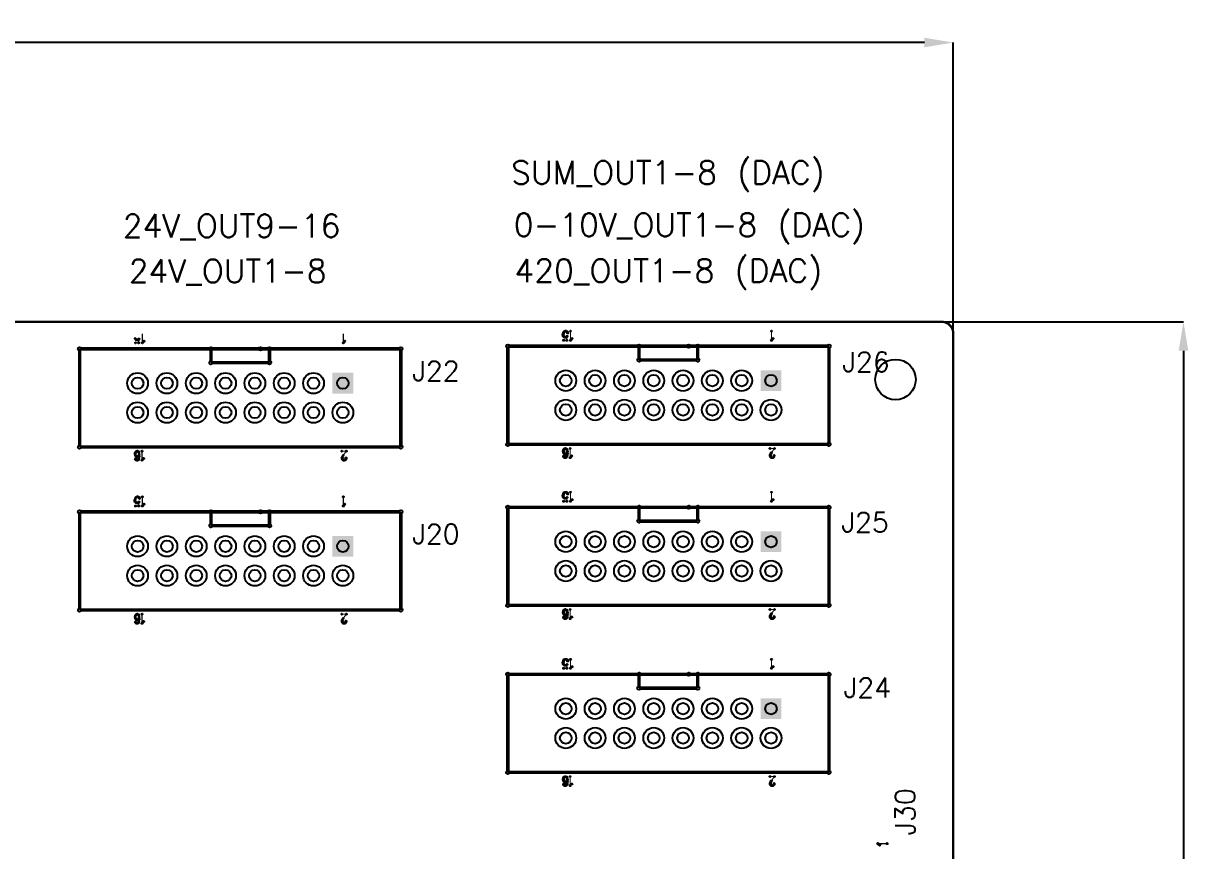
# Model space of a CAD drawing. Header units: millimetres. Extents: x 11 to 248, y 11 to 202.
# Drawn here: x 146 to 248.2, y 130.2 to 201.8 of the extents above; entities that cross this region are included whole.
import ezdxf

# ---------------------------------------------------------------- set-up
doc = ezdxf.new("R2010")
doc.units = ezdxf.units.MM
doc.layers.add('01_ASYC_GBR', color=7, linetype='Continuous')
doc.layers.add('12_DRL_GB', color=13, linetype='Continuous')
doc.layers.add('DIMENSION', color=3, linetype='Continuous', lineweight=25)
doc.styles.get("Standard").update_dxf_attribs({"font": 'txt.shx'})
doc.dimstyles.get("Standard").update_dxf_attribs({"dimscale": 100, "dimtxt": 2.5, "dimasz": 2.5, "dimexe": 0, "dimexo": 0.5, "dimgap": 1, "dimtad": 0, "dimtoh": 1, "dimdec": 4, "dimzin": 0, "dimdsep": 46, "dimtxsty": 'Standard', "dimcen": 2.5, "dimadec": 0, "dimazin": 0, "dimtfac": 1, "dimtdec": 4, "dimtofl": 0, "dimtmove": 0, "dimatfit": 3, "dimfxl": 1, "dimtolj": 1, "dimtzin": 0, "dimarcsym": 0})

# ---------------------------------------------------------------- blocks, each defined once
blk = doc.blocks.new('SQUARE_34')
blk.add_solid([(0.9, 0.9), (0.9, -0.9), (-0.9, 0.9), (-0.9, -0.9)])
blk = doc.blocks.new('ROUND_35')
blk.add_circle((0, 0), 0.9)
blk = doc.blocks.new('ROUND_11')
blk.add_circle((0, 0), 0.15)
blk = doc.blocks.new('ROUND_13')
blk.add_circle((0, 0), 0.05)
blk = doc.blocks.new('ROUND_167')
blk.add_circle((0, 0), 0.5)
blk = doc.blocks.new('ROUND_36')
blk.add_circle((0, 0), 0.06)
blk = doc.blocks.new('ROUND_61')
blk.add_circle((0, 0), 1.75)
blk = doc.blocks.new('ROUND_173')
blk.add_circle((0, 0), 1.75)
blk = doc.blocks.new('*D51')
at = {"layer": 'Defpoints', "color": 0}
for p in [(226.565847, 200.185162), (36.565889, 174.702543), (226.565847, 174.702543)]:
    blk.add_point(p, dxfattribs=at)
at = {"layer": 'DIMENSION', "color": 0, "lineweight": -2}
for p, q in [((36.565889, 175.202543), (36.565889, 200.185162)), ((39.065889, 200.185162), (123.274201, 200.185162)), ((224.065847, 200.185162), (139.857535, 200.185162)), ((226.565847, 175.202543), (226.565847, 200.185162))]:
    blk.add_line(p, q, dxfattribs=at)
at = {"layer": 'DIMENSION', "color": 0}
for points in [[(39.065889, 200.601829), (39.065889, 199.768495), (36.565889, 200.185162)], [(224.065847, 199.768495), (224.065847, 200.601829), (226.565847, 200.185162)]]:
    blk.add_solid(points, dxfattribs=at)
at = {"layer": 'DIMENSION', "color": 0, "insert": (131.565868, 200.185162), "char_height": 2.5, "attachment_point": 5}
blk.add_mtext('\\A1;190.0000', dxfattribs=at)
blk = doc.blocks.new('*D58')
at = {"layer": 'Defpoints', "color": 0}
for p in [(225.189847, 175.998543), (225.189847, 25.998543), (246.512145, 25.998543)]:
    blk.add_point(p, dxfattribs=at)
at = {"layer": 'DIMENSION', "color": 0, "lineweight": -2}
for p, q in [((225.689847, 175.998543), (246.512145, 175.998543)), ((246.512145, 173.498543), (246.512145, 109.29021)), ((246.512145, 28.498543), (246.512145, 92.706876)), ((225.689847, 25.998543), (246.512145, 25.998543))]:
    blk.add_line(p, q, dxfattribs=at)
at = {"layer": 'DIMENSION', "color": 0}
for points in [[(246.928812, 173.498543), (246.095478, 173.498543), (246.512145, 175.998543)], [(246.095478, 28.498543), (246.928812, 28.498543), (246.512145, 25.998543)]]:
    blk.add_solid(points, dxfattribs=at)
at = {"layer": 'DIMENSION', "color": 0, "insert": (246.512145, 100.998543), "char_height": 2.5, "attachment_point": 5, "rotation": 90}
blk.add_mtext('\\A1;150.0000', dxfattribs=at)

msp = doc.modelspace()

# ---------------------------------------------------------------- linework, layer by layer
at = {"layer": '01_ASYC_GBR'}
for points, const_width in [([(225.565847, 175.998543), (37.565889, 175.998543)], 0.2), ([(155.696157, 174.547959), (155.668887, 174.660459)], 0.1), ([(156.323437, 174.172959), (156.323437, 174.960459)], 0.1), ([(173.726157, 174.172959), (173.726157, 174.960459)], 0.1), ([(192.759016, 174.885744), (192.786286, 174.960744)], 0.1), ([(192.786286, 174.773244), (192.759016, 174.885744)], 0.1), ([(192.786286, 174.960744), (192.813566, 175.073244)], 0.1), ([(192.840836, 174.698244), (192.786286, 174.773244)], 0.1), ([(192.813566, 175.073244), (192.868106, 175.148244)], 0.1), ([(192.922656, 174.660744), (192.840836, 174.698244)], 0.1), ([(192.868106, 175.148244), (192.949926, 175.185744)], 0.1), ([(193.004476, 174.660744), (192.922656, 174.660744)], 0.1), ([(192.949926, 175.185744), (193.031746, 175.185744)], 0.1), ([(193.086286, 174.698244), (193.004476, 174.660744)], 0.1), ([(193.031746, 175.185744), (193.113566, 175.148244)], 0.1), ([(193.086286, 174.398244), (193.113566, 174.735744)], 0.1), ([(193.113566, 174.735744), (193.086286, 174.698244)], 0.1), ([(193.113566, 175.148244), (193.140836, 175.110744)], 0.1), ([(193.140836, 175.110744), (193.168106, 175.035744)], 0.1), ([(193.413566, 174.398244), (193.413566, 175.185744)], 0.1), ([(210.816286, 174.398244), (210.816286, 175.185744)], 0.1), ([(226.565847, 26.998543), (226.565847, 174.998543)], 0.2), ([(178.709797, 173.661709), (150.889797, 173.661709)], 0.3), ([(150.889797, 173.661709), (150.889797, 165.161709)], 0.3), ([(155.750707, 174.472959), (155.696157, 174.547959)], 0.1), ([(155.723437, 174.172959), (155.996157, 174.172959)], 0.1), ([(155.832527, 174.435459), (155.750707, 174.472959)], 0.1), ([(155.914347, 174.435459), (155.832527, 174.435459)], 0.1), ([(155.996157, 174.472959), (155.914347, 174.435459)], 0.1), ([(155.996157, 174.172959), (156.023437, 174.510459)], 0.1), ([(156.023437, 174.510459), (155.996157, 174.472959)], 0.1), ([(156.405247, 174.285459), (156.323437, 174.172959)], 0.1), ([(156.459797, 174.322959), (156.405247, 174.285459)], 0.1), ([(162.259797, 173.661709), (162.259797, 172.461709)], 0.3), ([(167.339797, 173.661709), (166.559797, 173.661709)], 0.3), ([(167.339797, 172.461709), (167.339797, 173.661709)], 0.3), ([(173.807977, 174.285459), (173.726157, 174.172959)], 0.1), ([(173.862527, 174.322959), (173.807977, 174.285459)], 0.1), ([(178.709797, 165.161709), (178.709797, 173.661709)], 0.3), ([(215.799926, 173.886994), (187.979926, 173.886994)], 0.3), ([(187.979926, 173.886994), (187.979926, 165.386994)], 0.3), ([(192.813566, 174.398244), (193.086286, 174.398244)], 0.1), ([(193.495376, 174.510744), (193.413566, 174.398244)], 0.1), ([(193.549926, 174.548244), (193.495376, 174.510744)], 0.1), ([(199.349926, 173.886994), (199.349926, 172.686994)], 0.3), ([(204.429926, 173.886994), (203.649926, 173.886994)], 0.3), ([(204.429926, 172.686994), (204.429926, 173.886994)], 0.3), ([(210.898106, 174.510744), (210.816286, 174.398244)], 0.1), ([(210.952656, 174.548244), (210.898106, 174.510744)], 0.1), ([(215.799926, 165.386994), (215.799926, 173.886994)], 0.3), ([(162.259797, 172.461709), (167.339797, 172.461709)], 0.3), ([(199.349926, 172.686994), (204.429926, 172.686994)], 0.3), ([(187.979926, 165.386994), (215.799926, 165.386994)], 0.3), ([(150.889797, 165.161709), (178.709797, 165.161709)], 0.3), ([(155.723437, 164.687959), (155.696157, 164.575459)], 0.1), ([(155.696157, 164.575459), (155.696157, 164.537959)], 0.1), ([(155.696157, 164.537959), (155.723437, 164.425459)], 0.1), ([(155.777977, 164.762959), (155.723437, 164.687959)], 0.1), ([(155.723437, 164.425459), (155.777977, 164.350459)], 0.1), ([(155.859797, 164.800459), (155.777977, 164.762959)], 0.1), ([(155.887067, 164.800459), (155.859797, 164.800459)], 0.1), ([(155.968887, 164.762959), (155.887067, 164.800459)], 0.1), ([(156.023437, 164.687959), (155.968887, 164.762959)], 0.1), ([(155.968887, 164.350459), (156.023437, 164.425459)], 0.1), ([(156.050707, 164.537959), (156.023437, 164.687959)], 0.1), ([(156.023437, 164.425459), (156.050707, 164.537959)], 0.1), ([(156.050707, 164.350459), (156.050707, 164.537959)], 0.1), ([(156.296157, 164.012959), (156.296157, 164.800459)], 0.1), ([(173.985247, 164.800459), (173.603437, 164.800459)], 0.1), ([(173.657977, 164.312959), (173.712527, 164.425459)], 0.1), ([(173.712527, 164.425459), (173.985247, 164.800459)], 0.1), ([(192.813566, 164.913244), (192.786286, 164.800744)], 0.1), ([(192.786286, 164.800744), (192.786286, 164.763244)], 0.1), ([(192.786286, 164.763244), (192.813566, 164.650744)], 0.1), ([(192.868106, 164.988244), (192.813566, 164.913244)], 0.1), ([(192.813566, 164.650744), (192.868106, 164.575744)], 0.1), ([(192.949926, 165.025744), (192.868106, 164.988244)], 0.1), ([(192.868106, 164.575744), (192.949926, 164.538244)], 0.1), ([(192.977196, 165.025744), (192.949926, 165.025744)], 0.1), ([(192.949926, 164.538244), (192.977196, 164.538244)], 0.1), ([(193.059016, 164.988244), (192.977196, 165.025744)], 0.1), ([(192.977196, 164.538244), (193.059016, 164.575744)], 0.1), ([(193.113566, 164.913244), (193.059016, 164.988244)], 0.1), ([(193.059016, 164.575744), (193.113566, 164.650744)], 0.1), ([(193.059016, 164.275744), (193.113566, 164.388244)], 0.1), ([(193.140836, 164.763244), (193.113566, 164.913244)], 0.1), ([(193.113566, 164.650744), (193.140836, 164.763244)], 0.1), ([(193.113566, 164.388244), (193.140836, 164.575744)], 0.1), ([(193.140836, 164.575744), (193.140836, 164.763244)], 0.1), ([(193.386286, 164.238244), (193.386286, 165.025744)], 0.1), ([(193.522656, 164.388244), (193.468106, 164.350744)], 0.1), ([(211.075376, 165.025744), (210.693566, 165.025744)], 0.1), ([(210.720836, 164.463244), (210.748106, 164.538244)], 0.1), ([(210.720836, 164.388244), (210.720836, 164.463244)], 0.1), ([(210.748106, 164.313244), (210.720836, 164.388244)], 0.1), ([(210.748106, 164.538244), (210.802656, 164.650744)], 0.1), ([(210.802656, 164.650744), (211.075376, 165.025744)], 0.1), ([(211.048106, 164.388244), (211.020836, 164.313244)], 0.1), ([(211.048106, 164.425744), (211.048106, 164.388244)], 0.1), ([(155.723437, 164.125459), (155.750707, 164.050459)], 0.1), ([(155.750707, 164.050459), (155.832527, 164.012959)], 0.1), ([(155.777977, 164.350459), (155.859797, 164.312959)], 0.1), ([(155.832527, 164.012959), (155.887067, 164.012959)], 0.1), ([(155.859797, 164.312959), (155.887067, 164.312959)], 0.1), ([(155.887067, 164.312959), (155.968887, 164.350459)], 0.1), ([(155.887067, 164.012959), (155.968887, 164.050459)], 0.1), ([(155.968887, 164.050459), (156.023437, 164.162959)], 0.1), ([(156.023437, 164.162959), (156.050707, 164.350459)], 0.1), ([(156.377977, 164.125459), (156.296157, 164.012959)], 0.1), ([(156.432527, 164.162959), (156.377977, 164.125459)], 0.1), ([(173.630707, 164.237959), (173.657977, 164.312959)], 0.1), ([(173.630707, 164.162959), (173.630707, 164.237959)], 0.1), ([(173.657977, 164.087959), (173.630707, 164.162959)], 0.1), ([(173.685247, 164.050459), (173.657977, 164.087959)], 0.1), ([(173.739797, 164.012959), (173.685247, 164.050459)], 0.1), ([(173.848887, 164.012959), (173.739797, 164.012959)], 0.1), ([(173.903437, 164.050459), (173.848887, 164.012959)], 0.1), ([(173.930707, 164.087959), (173.903437, 164.050459)], 0.1), ([(173.957977, 164.162959), (173.930707, 164.087959)], 0.1), ([(173.957977, 164.200459), (173.957977, 164.162959)], 0.1), ([(192.813566, 164.350744), (192.840836, 164.275744)], 0.1), ([(192.840836, 164.275744), (192.922656, 164.238244)], 0.1), ([(192.922656, 164.238244), (192.977196, 164.238244)], 0.1), ([(192.977196, 164.238244), (193.059016, 164.275744)], 0.1), ([(193.468106, 164.350744), (193.386286, 164.238244)], 0.1), ([(210.775376, 164.275744), (210.748106, 164.313244)], 0.1), ([(210.829926, 164.238244), (210.775376, 164.275744)], 0.1), ([(210.939016, 164.238244), (210.829926, 164.238244)], 0.1), ([(210.993566, 164.275744), (210.939016, 164.238244)], 0.1), ([(211.020836, 164.313244), (210.993566, 164.275744)], 0.1), ([(155.668887, 160.542199), (155.696157, 160.617199)], 0.1), ([(155.696157, 160.429699), (155.668887, 160.542199)], 0.1), ([(155.696157, 160.617199), (155.723437, 160.729699)], 0.1), ([(155.750707, 160.354699), (155.696157, 160.429699)], 0.1), ([(155.723437, 160.729699), (155.777977, 160.804699)], 0.1), ([(155.832527, 160.317199), (155.750707, 160.354699)], 0.1), ([(155.777977, 160.804699), (155.859797, 160.842199)], 0.1), ([(155.914347, 160.317199), (155.832527, 160.317199)], 0.1), ([(155.859797, 160.842199), (155.941617, 160.842199)], 0.1), ([(155.996157, 160.354699), (155.914347, 160.317199)], 0.1), ([(155.941617, 160.842199), (156.023437, 160.804699)], 0.1), ([(155.996157, 160.054699), (156.023437, 160.392199)], 0.1), ([(156.023437, 160.392199), (155.996157, 160.354699)], 0.1), ([(156.023437, 160.804699), (156.050707, 160.767199)], 0.1), ([(156.050707, 160.767199), (156.077977, 160.692199)], 0.1), ([(156.323437, 160.054699), (156.323437, 160.842199)], 0.1), ([(173.726157, 160.054699), (173.726157, 160.842199)], 0.1), ([(192.759016, 160.939657), (192.786286, 161.014657)], 0.1), ([(192.786286, 160.827157), (192.759016, 160.939657)], 0.1), ([(192.786286, 161.014657), (192.813566, 161.127157)], 0.1), ([(192.840836, 160.752157), (192.786286, 160.827157)], 0.1), ([(192.813566, 161.127157), (192.868106, 161.202157)], 0.1), ([(192.813566, 160.452157), (193.086286, 160.452157)], 0.1), ([(192.922656, 160.714657), (192.840836, 160.752157)], 0.1), ([(192.868106, 161.202157), (192.949926, 161.239657)], 0.1), ([(193.004476, 160.714657), (192.922656, 160.714657)], 0.1), ([(192.949926, 161.239657), (193.031746, 161.239657)], 0.1), ([(193.086286, 160.752157), (193.004476, 160.714657)], 0.1), ([(193.031746, 161.239657), (193.113566, 161.202157)], 0.1), ([(193.086286, 160.452157), (193.113566, 160.789657)], 0.1), ([(193.113566, 160.789657), (193.086286, 160.752157)], 0.1), ([(193.113566, 161.202157), (193.140836, 161.164657)], 0.1), ([(193.140836, 161.164657), (193.168106, 161.089657)], 0.1), ([(193.413566, 160.452157), (193.413566, 161.239657)], 0.1), ([(193.495376, 160.564657), (193.413566, 160.452157)], 0.1), ([(193.549926, 160.602157), (193.495376, 160.564657)], 0.1), ([(210.816286, 160.452157), (210.816286, 161.239657)], 0.1), ([(210.898106, 160.564657), (210.816286, 160.452157)], 0.1), ([(210.952656, 160.602157), (210.898106, 160.564657)], 0.1), ([(178.709797, 159.543449), (150.889797, 159.543449)], 0.3), ([(150.889797, 159.543449), (150.889797, 151.043449)], 0.3), ([(155.723437, 160.054699), (155.996157, 160.054699)], 0.1), ([(156.405247, 160.167199), (156.323437, 160.054699)], 0.1), ([(156.459797, 160.204699), (156.405247, 160.167199)], 0.1), ([(162.259797, 159.543449), (162.259797, 158.343449)], 0.3), ([(167.339797, 159.543449), (166.559797, 159.543449)], 0.3), ([(167.339797, 158.343449), (167.339797, 159.543449)], 0.3), ([(173.807977, 160.167199), (173.726157, 160.054699)], 0.1), ([(173.862527, 160.204699), (173.807977, 160.167199)], 0.1), ([(178.709797, 151.043449), (178.709797, 159.543449)], 0.3), ([(215.799926, 159.940907), (187.979926, 159.940907)], 0.3), ([(187.979926, 159.940907), (187.979926, 151.440907)], 0.3), ([(199.349926, 159.940907), (199.349926, 158.740907)], 0.3), ([(204.429926, 159.940907), (203.649926, 159.940907)], 0.3), ([(204.429926, 158.740907), (204.429926, 159.940907)], 0.3), ([(215.799926, 151.440907), (215.799926, 159.940907)], 0.3), ([(162.259797, 158.343449), (167.339797, 158.343449)], 0.3), ([(199.349926, 158.740907), (204.429926, 158.740907)], 0.3), ([(150.889797, 151.043449), (178.709797, 151.043449)], 0.3), ([(187.979926, 151.440907), (215.799926, 151.440907)], 0.3), ([(155.723437, 150.569699), (155.696157, 150.457199)], 0.1), ([(155.696157, 150.457199), (155.696157, 150.419699)], 0.1), ([(155.696157, 150.419699), (155.723437, 150.307199)], 0.1), ([(155.777977, 150.644699), (155.723437, 150.569699)], 0.1), ([(155.723437, 150.307199), (155.777977, 150.232199)], 0.1), ([(155.859797, 150.682199), (155.777977, 150.644699)], 0.1), ([(155.777977, 150.232199), (155.859797, 150.194699)], 0.1), ([(155.887067, 150.682199), (155.859797, 150.682199)], 0.1), ([(155.859797, 150.194699), (155.887067, 150.194699)], 0.1), ([(155.968887, 150.644699), (155.887067, 150.682199)], 0.1), ([(155.887067, 150.194699), (155.968887, 150.232199)], 0.1), ([(156.023437, 150.569699), (155.968887, 150.644699)], 0.1), ([(155.968887, 150.232199), (156.023437, 150.307199)], 0.1), ([(156.050707, 150.419699), (156.023437, 150.569699)], 0.1), ([(156.023437, 150.307199), (156.050707, 150.419699)], 0.1), ([(156.023437, 150.044699), (156.050707, 150.232199)], 0.1), ([(156.050707, 150.232199), (156.050707, 150.419699)], 0.1), ([(156.296157, 149.894699), (156.296157, 150.682199)], 0.1), ([(173.985247, 150.682199), (173.603437, 150.682199)], 0.1), ([(173.630707, 150.119699), (173.657977, 150.194699)], 0.1), ([(173.630707, 150.044699), (173.630707, 150.119699)], 0.1), ([(173.657977, 150.194699), (173.712527, 150.307199)], 0.1), ([(173.712527, 150.307199), (173.985247, 150.682199)], 0.1), ([(173.957977, 150.082199), (173.957977, 150.044699)], 0.1), ([(192.813566, 150.967157), (192.786286, 150.854657)], 0.1), ([(192.786286, 150.854657), (192.786286, 150.817157)], 0.1), ([(192.786286, 150.817157), (192.813566, 150.704657)], 0.1), ([(192.868106, 151.042157), (192.813566, 150.967157)], 0.1), ([(192.813566, 150.704657), (192.868106, 150.629657)], 0.1), ([(192.813566, 150.404657), (192.840836, 150.329657)], 0.1), ([(192.840836, 150.329657), (192.922656, 150.292157)], 0.1), ([(192.949926, 151.079657), (192.868106, 151.042157)], 0.1), ([(192.868106, 150.629657), (192.949926, 150.592157)], 0.1), ([(192.922656, 150.292157), (192.977196, 150.292157)], 0.1), ([(192.977196, 151.079657), (192.949926, 151.079657)], 0.1), ([(192.949926, 150.592157), (192.977196, 150.592157)], 0.1), ([(193.059016, 151.042157), (192.977196, 151.079657)], 0.1), ([(192.977196, 150.592157), (193.059016, 150.629657)], 0.1), ([(192.977196, 150.292157), (193.059016, 150.329657)], 0.1), ([(193.113566, 150.967157), (193.059016, 151.042157)], 0.1), ([(193.059016, 150.629657), (193.113566, 150.704657)], 0.1), ([(193.059016, 150.329657), (193.113566, 150.442157)], 0.1), ([(193.140836, 150.817157), (193.113566, 150.967157)], 0.1), ([(193.113566, 150.704657), (193.140836, 150.817157)], 0.1), ([(193.113566, 150.442157), (193.140836, 150.629657)], 0.1), ([(193.140836, 150.629657), (193.140836, 150.817157)], 0.1), ([(193.386286, 150.292157), (193.386286, 151.079657)], 0.1), ([(193.468106, 150.404657), (193.386286, 150.292157)], 0.1), ([(193.522656, 150.442157), (193.468106, 150.404657)], 0.1), ([(211.075376, 151.079657), (210.693566, 151.079657)], 0.1), ([(210.720836, 150.517157), (210.748106, 150.592157)], 0.1), ([(210.720836, 150.442157), (210.720836, 150.517157)], 0.1), ([(210.748106, 150.367157), (210.720836, 150.442157)], 0.1), ([(210.748106, 150.592157), (210.802656, 150.704657)], 0.1), ([(210.775376, 150.329657), (210.748106, 150.367157)], 0.1), ([(210.829926, 150.292157), (210.775376, 150.329657)], 0.1), ([(210.802656, 150.704657), (211.075376, 151.079657)], 0.1), ([(210.939016, 150.292157), (210.829926, 150.292157)], 0.1), ([(210.993566, 150.329657), (210.939016, 150.292157)], 0.1), ([(211.020836, 150.367157), (210.993566, 150.329657)], 0.1), ([(211.048106, 150.442157), (211.020836, 150.367157)], 0.1), ([(211.048106, 150.479657), (211.048106, 150.442157)], 0.1), ([(155.723437, 150.007199), (155.750707, 149.932199)], 0.1), ([(155.750707, 149.932199), (155.832527, 149.894699)], 0.1), ([(155.832527, 149.894699), (155.887067, 149.894699)], 0.1), ([(155.887067, 149.894699), (155.968887, 149.932199)], 0.1), ([(155.968887, 149.932199), (156.023437, 150.044699)], 0.1), ([(156.377977, 150.007199), (156.296157, 149.894699)], 0.1), ([(156.432527, 150.044699), (156.377977, 150.007199)], 0.1), ([(173.657977, 149.969699), (173.630707, 150.044699)], 0.1), ([(173.685247, 149.932199), (173.657977, 149.969699)], 0.1), ([(173.739797, 149.894699), (173.685247, 149.932199)], 0.1), ([(173.848887, 149.894699), (173.739797, 149.894699)], 0.1), ([(173.903437, 149.932199), (173.848887, 149.894699)], 0.1), ([(173.930707, 149.969699), (173.903437, 149.932199)], 0.1), ([(173.957977, 150.044699), (173.930707, 149.969699)], 0.1), ([(192.759016, 146.477048), (192.786286, 146.552048)], 0.1), ([(192.786286, 146.364548), (192.759016, 146.477048)], 0.1), ([(192.786286, 146.552048), (192.813566, 146.664548)], 0.1), ([(192.840836, 146.289548), (192.786286, 146.364548)], 0.1), ([(192.813566, 146.664548), (192.868106, 146.739548)], 0.1), ([(192.813566, 145.989548), (193.086286, 145.989548)], 0.1), ([(192.922656, 146.252048), (192.840836, 146.289548)], 0.1), ([(192.868106, 146.739548), (192.949926, 146.777048)], 0.1), ([(193.004476, 146.252048), (192.922656, 146.252048)], 0.1), ([(192.949926, 146.777048), (193.031746, 146.777048)], 0.1), ([(193.086286, 146.289548), (193.004476, 146.252048)], 0.1), ([(193.031746, 146.777048), (193.113566, 146.739548)], 0.1), ([(193.086286, 145.989548), (193.113566, 146.327048)], 0.1), ([(193.113566, 146.327048), (193.086286, 146.289548)], 0.1), ([(193.113566, 146.739548), (193.140836, 146.702048)], 0.1), ([(193.140836, 146.702048), (193.168106, 146.627048)], 0.1), ([(193.413566, 145.989548), (193.413566, 146.777048)], 0.1), ([(193.495376, 146.102048), (193.413566, 145.989548)], 0.1), ([(193.549926, 146.139548), (193.495376, 146.102048)], 0.1), ([(210.816286, 145.989548), (210.816286, 146.777048)], 0.1), ([(210.898106, 146.102048), (210.816286, 145.989548)], 0.1), ([(210.952656, 146.139548), (210.898106, 146.102048)], 0.1), ([(215.799926, 145.478298), (187.979926, 145.478298)], 0.3), ([(187.979926, 145.478298), (187.979926, 136.978298)], 0.3), ([(199.349926, 145.478298), (199.349926, 144.278298)], 0.3), ([(204.429926, 145.478298), (203.649926, 145.478298)], 0.3), ([(204.429926, 144.278298), (204.429926, 145.478298)], 0.3), ([(215.799926, 136.978298), (215.799926, 145.478298)], 0.3), ([(199.349926, 144.278298), (204.429926, 144.278298)], 0.3), ([(187.979926, 136.978298), (215.799926, 136.978298)], 0.3), ([(192.813566, 136.504548), (192.786286, 136.392048)], 0.1), ([(192.786286, 136.392048), (192.786286, 136.354548)], 0.1), ([(192.786286, 136.354548), (192.813566, 136.242048)], 0.1), ([(192.868106, 136.579548), (192.813566, 136.504548)], 0.1), ([(192.813566, 136.242048), (192.868106, 136.167048)], 0.1), ([(192.813566, 135.942048), (192.840836, 135.867048)], 0.1), ([(192.840836, 135.867048), (192.922656, 135.829548)], 0.1), ([(192.949926, 136.617048), (192.868106, 136.579548)], 0.1), ([(192.868106, 136.167048), (192.949926, 136.129548)], 0.1), ([(192.922656, 135.829548), (192.977196, 135.829548)], 0.1), ([(192.977196, 136.617048), (192.949926, 136.617048)], 0.1), ([(192.949926, 136.129548), (192.977196, 136.129548)], 0.1), ([(193.059016, 136.579548), (192.977196, 136.617048)], 0.1), ([(192.977196, 136.129548), (193.059016, 136.167048)], 0.1), ([(192.977196, 135.829548), (193.059016, 135.867048)], 0.1), ([(193.113566, 136.504548), (193.059016, 136.579548)], 0.1), ([(193.059016, 136.167048), (193.113566, 136.242048)], 0.1), ([(193.059016, 135.867048), (193.113566, 135.979548)], 0.1), ([(193.140836, 136.354548), (193.113566, 136.504548)], 0.1), ([(193.113566, 136.242048), (193.140836, 136.354548)], 0.1), ([(193.113566, 135.979548), (193.140836, 136.167048)], 0.1), ([(193.140836, 136.167048), (193.140836, 136.354548)], 0.1), ([(193.386286, 135.829548), (193.386286, 136.617048)], 0.1), ([(193.468106, 135.942048), (193.386286, 135.829548)], 0.1), ([(193.522656, 135.979548), (193.468106, 135.942048)], 0.1), ([(211.075376, 136.617048), (210.693566, 136.617048)], 0.1), ([(210.720836, 136.054548), (210.748106, 136.129548)], 0.1), ([(210.720836, 135.979548), (210.720836, 136.054548)], 0.1), ([(210.748106, 135.904548), (210.720836, 135.979548)], 0.1), ([(210.748106, 136.129548), (210.802656, 136.242048)], 0.1), ([(210.775376, 135.867048), (210.748106, 135.904548)], 0.1), ([(210.829926, 135.829548), (210.775376, 135.867048)], 0.1), ([(210.802656, 136.242048), (211.075376, 136.617048)], 0.1), ([(210.939016, 135.829548), (210.829926, 135.829548)], 0.1), ([(210.993566, 135.867048), (210.939016, 135.829548)], 0.1), ([(211.020836, 135.904548), (210.993566, 135.867048)], 0.1), ([(211.048106, 135.979548), (211.020836, 135.904548)], 0.1), ([(211.048106, 136.017048), (211.048106, 135.979548)], 0.1), ([(220.160357, 130.733966), (220.047857, 130.815786)], 0.12), ([(220.047857, 130.815786), (220.835357, 130.815786)], 0.12), ([(220.197857, 130.679416), (220.160357, 130.733966)], 0.12)]:
    msp.add_lwpolyline(points, dxfattribs=dict(at, const_width=const_width))
at = {"layer": '01_ASYC_GBR', "const_width": 0.2}
msp.add_lwpolyline([(226.565847, 174.998543, 0.414214), (225.565847, 175.998543)], format="xyb", dxfattribs=at)

# ---------------------------------------------------------------- block references
at = {"layer": '01_ASYC_GBR'}
for name, p, rotation in [('ROUND_13', (192.759016, 174.885744), 180), ('ROUND_13', (192.786286, 174.960744), 180), ('ROUND_13', (192.786286, 174.773244), 180), ('ROUND_13', (192.813566, 175.073244), 180), ('ROUND_13', (192.840836, 174.698244), 180), ('ROUND_13', (192.868106, 175.148244), 180), ('ROUND_13', (192.922656, 174.660744), 180), ('ROUND_13', (192.949926, 175.185744), 180), ('ROUND_13', (193.004476, 174.660744), 180), ('ROUND_13', (193.004476, 174.660744), 180), ('ROUND_13', (193.031746, 175.185744), 180), ('ROUND_13', (193.086286, 174.698244), 180), ('ROUND_13', (193.113566, 175.148244), 180), ('ROUND_13', (193.113566, 174.735744), 180), ('ROUND_13', (193.140836, 175.110744), 180), ('ROUND_13', (193.168106, 175.035744), 180), ('ROUND_13', (193.413566, 175.185744), 180), ('ROUND_13', (210.816286, 175.185744), 180), ('ROUND_11', (150.889797, 173.661709), 180), ('ROUND_13', (155.696157, 174.547959), 180), ('ROUND_13', (155.723437, 174.172959), 180), ('ROUND_13', (155.750707, 174.472959), 180), ('ROUND_13', (155.832527, 174.435459), 180), ('ROUND_13', (155.914347, 174.435459), 180), ('ROUND_13', (155.914347, 174.435459), 180), ('ROUND_13', (155.996157, 174.472959), 180), ('ROUND_13', (155.996157, 174.172959), 180), ('ROUND_13', (156.023437, 174.510459), 180), ('ROUND_13', (156.323437, 174.172959), 180), ('ROUND_13', (156.405247, 174.285459), 180), ('ROUND_13', (156.405247, 174.285459), 180), ('ROUND_13', (156.459797, 174.322959), 180), ('ROUND_11', (162.259797, 173.661709), 180), ('ROUND_11', (166.559797, 173.661709), 180), ('ROUND_11', (167.339797, 173.661709), 180), ('ROUND_13', (173.726157, 174.172959), 180), ('ROUND_13', (173.807977, 174.285459), 180), ('ROUND_13', (173.862527, 174.322959), 180), ('ROUND_11', (178.709797, 173.661709), 180), ('ROUND_11', (187.979926, 173.886994), 180), ('ROUND_13', (192.813566, 174.398244), 180), ('ROUND_13', (193.086286, 174.398244), 180), ('ROUND_13', (193.413566, 174.398244), 180), ('ROUND_13', (193.495376, 174.510744), 180), ('ROUND_13', (193.495376, 174.510744), 180), ('ROUND_13', (193.549926, 174.548244), 180), ('ROUND_11', (199.349926, 173.886994), 180), ('ROUND_11', (203.649926, 173.886994), 180), ('ROUND_11', (204.429926, 173.886994), 180), ('ROUND_13', (210.816286, 174.398244), 180), ('ROUND_13', (210.898106, 174.510744), 180), ('ROUND_13', (210.952656, 174.548244), 180), ('ROUND_11', (215.799926, 173.886994), 180), ('ROUND_11', (162.259797, 172.461709), 180), ('ROUND_11', (167.339797, 172.461709), 180), ('ROUND_11', (199.349926, 172.686994), 180), ('ROUND_11', (204.429926, 172.686994), 180), ('ROUND_35', (155.909797, 170.681709), 180), ('ROUND_35', (158.449797, 170.681709), 180), ('ROUND_35', (160.989797, 170.681709), 180), ('ROUND_35', (163.529797, 170.681709), 180), ('ROUND_35', (166.069797, 170.681709), 180), ('ROUND_35', (168.609797, 170.681709), 180), ('ROUND_35', (171.149797, 170.681709), 180), ('SQUARE_34', (173.689797, 170.681709), 180), ('ROUND_35', (192.999926, 170.906994), 180), ('ROUND_35', (195.539926, 170.906994), 180), ('ROUND_35', (198.079926, 170.906994), 180), ('ROUND_35', (200.619926, 170.906994), 180), ('ROUND_35', (203.159926, 170.906994), 180), ('ROUND_35', (205.699926, 170.906994), 180), ('ROUND_35', (208.239926, 170.906994), 180), ('SQUARE_34', (210.779926, 170.906994), 180), ('ROUND_35', (155.909797, 168.141709), 180), ('ROUND_35', (158.449797, 168.141709), 180), ('ROUND_35', (160.989797, 168.141709), 180), ('ROUND_35', (163.529797, 168.141709), 180), ('ROUND_35', (166.069797, 168.141709), 180), ('ROUND_35', (168.609797, 168.141709), 180), ('ROUND_35', (171.149797, 168.141709), 180), ('ROUND_35', (173.689797, 168.141709), 180), ('ROUND_35', (192.999926, 168.366994), 180), ('ROUND_35', (195.539926, 168.366994), 180), ('ROUND_35', (198.079926, 168.366994), 180), ('ROUND_35', (200.619926, 168.366994), 180), ('ROUND_35', (203.159926, 168.366994), 180), ('ROUND_35', (205.699926, 168.366994), 180), ('ROUND_35', (208.239926, 168.366994), 180), ('ROUND_35', (210.779926, 168.366994), 180), ('ROUND_11', (187.979926, 165.386994), 180), ('ROUND_11', (187.979926, 165.386994), 180), ('ROUND_11', (215.799926, 165.386994), 180), ('ROUND_11', (150.889797, 165.161709), 180), ('ROUND_11', (150.889797, 165.161709), 180), ('ROUND_13', (155.696157, 164.575459), 180), ('ROUND_13', (155.696157, 164.537959), 180), ('ROUND_13', (155.723437, 164.687959), 180), ('ROUND_13', (155.723437, 164.425459), 180), ('ROUND_13', (155.777977, 164.762959), 180), ('ROUND_13', (155.859797, 164.800459), 180), ('ROUND_13', (155.887067, 164.800459), 180), ('ROUND_13', (155.968887, 164.762959), 180), ('ROUND_13', (156.023437, 164.687959), 180), ('ROUND_13', (156.023437, 164.425459), 180), ('ROUND_13', (156.050707, 164.537959), 180), ('ROUND_13', (156.050707, 164.537959), 180), ('ROUND_13', (156.296157, 164.800459), 180), ('ROUND_13', (173.603437, 164.800459), 180), ('ROUND_13', (173.712527, 164.425459), 180), ('ROUND_13', (173.985247, 164.800459), 180), ('ROUND_13', (173.985247, 164.800459), 180), ('ROUND_11', (178.709797, 165.161709), 180), ('ROUND_13', (192.786286, 164.800744), 180), ('ROUND_13', (192.786286, 164.763244), 180), ('ROUND_13', (192.813566, 164.913244), 180), ('ROUND_13', (192.813566, 164.650744), 180), ('ROUND_13', (192.868106, 164.988244), 180), ('ROUND_13', (192.868106, 164.575744), 180), ('ROUND_13', (192.949926, 165.025744), 180), ('ROUND_13', (192.949926, 164.538244), 180), ('ROUND_13', (192.977196, 165.025744), 180), ('ROUND_13', (192.977196, 164.538244), 180), ('ROUND_13', (193.059016, 164.988244), 180), ('ROUND_13', (193.059016, 164.575744), 180), ('ROUND_13', (193.113566, 164.913244), 180), ('ROUND_13', (193.113566, 164.650744), 180), ('ROUND_13', (193.113566, 164.388244), 180), ('ROUND_13', (193.140836, 164.763244), 180), ('ROUND_13', (193.140836, 164.763244), 180), ('ROUND_13', (193.140836, 164.575744), 180), ('ROUND_13', (193.386286, 165.025744), 180), ('ROUND_13', (193.522656, 164.388244), 180), ('ROUND_13', (210.693566, 165.025744), 180), ('ROUND_13', (210.720836, 164.463244), 180), ('ROUND_13', (210.720836, 164.388244), 180), ('ROUND_13', (210.748106, 164.538244), 180), ('ROUND_13', (210.802656, 164.650744), 180), ('ROUND_13', (211.048106, 164.425744), 180), ('ROUND_13', (211.048106, 164.388244), 180), ('ROUND_13', (211.075376, 165.025744), 180), ('ROUND_13', (211.075376, 165.025744), 180), ('ROUND_13', (155.723437, 164.125459), 180), ('ROUND_13', (155.750707, 164.050459), 180), ('ROUND_13', (155.777977, 164.350459), 180), ('ROUND_13', (155.832527, 164.012959), 180), ('ROUND_13', (155.859797, 164.312959), 180), ('ROUND_13', (155.887067, 164.312959), 180), ('ROUND_13', (155.887067, 164.012959), 180), ('ROUND_13', (155.968887, 164.350459), 180), ('ROUND_13', (155.968887, 164.050459), 180), ('ROUND_13', (156.023437, 164.162959), 180), ('ROUND_13', (156.050707, 164.350459), 180), ('ROUND_13', (156.296157, 164.012959), 180), ('ROUND_13', (156.377977, 164.125459), 180), ('ROUND_13', (156.432527, 164.162959), 180), ('ROUND_13', (173.630707, 164.237959), 180), ('ROUND_13', (173.630707, 164.162959), 180), ('ROUND_13', (173.657977, 164.312959), 180), ('ROUND_13', (173.657977, 164.087959), 180), ('ROUND_13', (173.685247, 164.050459), 180), ('ROUND_13', (173.685247, 164.050459), 180), ('ROUND_13', (173.739797, 164.012959), 180), ('ROUND_13', (173.848887, 164.012959), 180), ('ROUND_13', (173.903437, 164.050459), 180), ('ROUND_13', (173.930707, 164.087959), 180), ('ROUND_13', (173.957977, 164.200459), 180), ('ROUND_13', (173.957977, 164.162959), 180), ('ROUND_13', (192.813566, 164.350744), 180), ('ROUND_13', (192.840836, 164.275744), 180), ('ROUND_13', (192.922656, 164.238244), 180), ('ROUND_13', (192.977196, 164.238244), 180), ('ROUND_13', (193.059016, 164.275744), 180), ('ROUND_13', (193.386286, 164.238244), 180), ('ROUND_13', (193.468106, 164.350744), 180), ('ROUND_13', (210.748106, 164.313244), 180), ('ROUND_13', (210.775376, 164.275744), 180), ('ROUND_13', (210.775376, 164.275744), 180), ('ROUND_13', (210.829926, 164.238244), 180), ('ROUND_13', (210.939016, 164.238244), 180), ('ROUND_13', (210.993566, 164.275744), 180), ('ROUND_13', (211.020836, 164.313244), 180), ('ROUND_13', (155.668887, 160.542199), 180), ('ROUND_13', (155.696157, 160.617199), 180), ('ROUND_13', (155.696157, 160.429699), 180), ('ROUND_13', (155.723437, 160.729699), 180), ('ROUND_13', (155.750707, 160.354699), 180), ('ROUND_13', (155.777977, 160.804699), 180), ('ROUND_13', (155.832527, 160.317199), 180), ('ROUND_13', (155.859797, 160.842199), 180), ('ROUND_13', (155.914347, 160.317199), 180), ('ROUND_13', (155.914347, 160.317199), 180), ('ROUND_13', (155.941617, 160.842199), 180), ('ROUND_13', (155.996157, 160.354699), 180), ('ROUND_13', (156.023437, 160.804699), 180), ('ROUND_13', (156.023437, 160.392199), 180), ('ROUND_13', (156.050707, 160.767199), 180), ('ROUND_13', (156.077977, 160.692199), 180), ('ROUND_13', (156.323437, 160.842199), 180), ('ROUND_13', (173.726157, 160.842199), 180), ('ROUND_13', (192.759016, 160.939657), 180), ('ROUND_13', (192.786286, 161.014657), 180), ('ROUND_13', (192.786286, 160.827157), 180), ('ROUND_13', (192.813566, 161.127157), 180), ('ROUND_13', (192.813566, 160.452157), 180), ('ROUND_13', (192.840836, 160.752157), 180), ('ROUND_13', (192.868106, 161.202157), 180), ('ROUND_13', (192.922656, 160.714657), 180), ('ROUND_13', (192.949926, 161.239657), 180), ('ROUND_13', (193.004476, 160.714657), 180), ('ROUND_13', (193.004476, 160.714657), 180), ('ROUND_13', (193.031746, 161.239657), 180), ('ROUND_13', (193.086286, 160.752157), 180), ('ROUND_13', (193.086286, 160.452157), 180), ('ROUND_13', (193.113566, 161.202157), 180), ('ROUND_13', (193.113566, 160.789657), 180), ('ROUND_13', (193.140836, 161.164657), 180), ('ROUND_13', (193.168106, 161.089657), 180), ('ROUND_13', (193.413566, 161.239657), 180), ('ROUND_13', (193.413566, 160.452157), 180), ('ROUND_13', (193.495376, 160.564657), 180), ('ROUND_13', (193.495376, 160.564657), 180), ('ROUND_13', (193.549926, 160.602157), 180), ('ROUND_13', (210.816286, 161.239657), 180), ('ROUND_13', (210.816286, 160.452157), 180), ('ROUND_13', (210.898106, 160.564657), 180), ('ROUND_13', (210.952656, 160.602157), 180), ('ROUND_11', (150.889797, 159.543449), 180), ('ROUND_13', (155.723437, 160.054699), 180), ('ROUND_13', (155.996157, 160.054699), 180), ('ROUND_13', (156.323437, 160.054699), 180), ('ROUND_13', (156.405247, 160.167199), 180), ('ROUND_13', (156.405247, 160.167199), 180), ('ROUND_13', (156.459797, 160.204699), 180), ('ROUND_11', (162.259797, 159.543449), 180), ('ROUND_11', (166.559797, 159.543449), 180), ('ROUND_11', (167.339797, 159.543449), 180), ('ROUND_13', (173.726157, 160.054699), 180), ('ROUND_13', (173.807977, 160.167199), 180), ('ROUND_13', (173.862527, 160.204699), 180), ('ROUND_11', (178.709797, 159.543449), 180), ('ROUND_11', (187.979926, 159.940907), 180), ('ROUND_11', (199.349926, 159.940907), 180), ('ROUND_11', (203.649926, 159.940907), 180), ('ROUND_11', (204.429926, 159.940907), 180), ('ROUND_11', (215.799926, 159.940907), 180), ('ROUND_11', (162.259797, 158.343449), 180), ('ROUND_11', (167.339797, 158.343449), 180), ('ROUND_11', (199.349926, 158.740907), 180), ('ROUND_11', (204.429926, 158.740907), 180), ('ROUND_35', (155.909797, 156.563449), 180), ('ROUND_35', (158.449797, 156.563449), 180), ('ROUND_35', (160.989797, 156.563449), 180), ('ROUND_35', (163.529797, 156.563449), 180), ('ROUND_35', (166.069797, 156.563449), 180), ('ROUND_35', (168.609797, 156.563449), 180), ('ROUND_35', (171.149797, 156.563449), 180), ('SQUARE_34', (173.689797, 156.563449), 180), ('ROUND_35', (192.999926, 156.960907), 180), ('ROUND_35', (195.539926, 156.960907), 180), ('ROUND_35', (198.079926, 156.960907), 180), ('ROUND_35', (200.619926, 156.960907), 180), ('ROUND_35', (203.159926, 156.960907), 180), ('ROUND_35', (205.699926, 156.960907), 180), ('ROUND_35', (208.239926, 156.960907), 180), ('SQUARE_34', (210.779926, 156.960907), 180), ('ROUND_35', (192.999926, 154.420907), 180), ('ROUND_35', (195.539926, 154.420907), 180), ('ROUND_35', (198.079926, 154.420907), 180), ('ROUND_35', (200.619926, 154.420907), 180), ('ROUND_35', (203.159926, 154.420907), 180), ('ROUND_35', (205.699926, 154.420907), 180), ('ROUND_35', (208.239926, 154.420907), 180), ('ROUND_35', (210.779926, 154.420907), 180), ('ROUND_35', (155.909797, 154.023449), 180), ('ROUND_35', (158.449797, 154.023449), 180), ('ROUND_35', (160.989797, 154.023449), 180), ('ROUND_35', (163.529797, 154.023449), 180), ('ROUND_35', (166.069797, 154.023449), 180), ('ROUND_35', (168.609797, 154.023449), 180), ('ROUND_35', (171.149797, 154.023449), 180), ('ROUND_35', (173.689797, 154.023449), 180), ('ROUND_11', (150.889797, 151.043449), 180), ('ROUND_11', (150.889797, 151.043449), 180), ('ROUND_11', (178.709797, 151.043449), 180), ('ROUND_11', (187.979926, 151.440907), 180), ('ROUND_11', (187.979926, 151.440907), 180), ('ROUND_11', (215.799926, 151.440907), 180), ('ROUND_13', (155.696157, 150.457199), 180), ('ROUND_13', (155.696157, 150.419699), 180), ('ROUND_13', (155.723437, 150.569699), 180), ('ROUND_13', (155.723437, 150.307199), 180), ('ROUND_13', (155.777977, 150.644699), 180), ('ROUND_13', (155.777977, 150.232199), 180), ('ROUND_13', (155.859797, 150.682199), 180), ('ROUND_13', (155.859797, 150.194699), 180), ('ROUND_13', (155.887067, 150.682199), 180), ('ROUND_13', (155.887067, 150.194699), 180), ('ROUND_13', (155.968887, 150.644699), 180), ('ROUND_13', (155.968887, 150.232199), 180), ('ROUND_13', (156.023437, 150.569699), 180), ('ROUND_13', (156.023437, 150.307199), 180), ('ROUND_13', (156.050707, 150.419699), 180), ('ROUND_13', (156.050707, 150.419699), 180), ('ROUND_13', (156.050707, 150.232199), 180), ('ROUND_13', (156.296157, 150.682199), 180), ('ROUND_13', (173.603437, 150.682199), 180), ('ROUND_13', (173.630707, 150.119699), 180), ('ROUND_13', (173.657977, 150.194699), 180), ('ROUND_13', (173.712527, 150.307199), 180), ('ROUND_13', (173.957977, 150.082199), 180), ('ROUND_13', (173.985247, 150.682199), 180), ('ROUND_13', (173.985247, 150.682199), 180), ('ROUND_13', (192.786286, 150.854657), 180), ('ROUND_13', (192.786286, 150.817157), 180), ('ROUND_13', (192.813566, 150.967157), 180), ('ROUND_13', (192.813566, 150.704657), 180), ('ROUND_13', (192.813566, 150.404657), 180), ('ROUND_13', (192.840836, 150.329657), 180), ('ROUND_13', (192.868106, 151.042157), 180), ('ROUND_13', (192.868106, 150.629657), 180), ('ROUND_13', (192.922656, 150.292157), 180), ('ROUND_13', (192.949926, 151.079657), 180), ('ROUND_13', (192.949926, 150.592157), 180), ('ROUND_13', (192.977196, 151.079657), 180), ('ROUND_13', (192.977196, 150.592157), 180), ('ROUND_13', (192.977196, 150.292157), 180), ('ROUND_13', (193.059016, 151.042157), 180), ('ROUND_13', (193.059016, 150.629657), 180), ('ROUND_13', (193.059016, 150.329657), 180), ('ROUND_13', (193.113566, 150.967157), 180), ('ROUND_13', (193.113566, 150.704657), 180), ('ROUND_13', (193.113566, 150.442157), 180), ('ROUND_13', (193.140836, 150.817157), 180), ('ROUND_13', (193.140836, 150.817157), 180), ('ROUND_13', (193.140836, 150.629657), 180), ('ROUND_13', (193.386286, 151.079657), 180), ('ROUND_13', (193.386286, 150.292157), 180), ('ROUND_13', (193.468106, 150.404657), 180), ('ROUND_13', (193.522656, 150.442157), 180), ('ROUND_13', (210.693566, 151.079657), 180), ('ROUND_13', (210.720836, 150.517157), 180), ('ROUND_13', (210.720836, 150.442157), 180), ('ROUND_13', (210.748106, 150.592157), 180), ('ROUND_13', (210.748106, 150.367157), 180), ('ROUND_13', (210.775376, 150.329657), 180), ('ROUND_13', (210.775376, 150.329657), 180), ('ROUND_13', (210.802656, 150.704657), 180), ('ROUND_13', (210.829926, 150.292157), 180), ('ROUND_13', (210.939016, 150.292157), 180), ('ROUND_13', (210.993566, 150.329657), 180), ('ROUND_13', (211.020836, 150.367157), 180), ('ROUND_13', (211.048106, 150.479657), 180), ('ROUND_13', (211.048106, 150.442157), 180), ('ROUND_13', (211.075376, 151.079657), 180), ('ROUND_13', (211.075376, 151.079657), 180), ('ROUND_13', (155.723437, 150.007199), 180), ('ROUND_13', (155.750707, 149.932199), 180), ('ROUND_13', (155.832527, 149.894699), 180), ('ROUND_13', (155.887067, 149.894699), 180), ('ROUND_13', (155.968887, 149.932199), 180), ('ROUND_13', (156.023437, 150.044699), 180), ('ROUND_13', (156.296157, 149.894699), 180), ('ROUND_13', (156.377977, 150.007199), 180), ('ROUND_13', (156.432527, 150.044699), 180), ('ROUND_13', (173.630707, 150.044699), 180), ('ROUND_13', (173.657977, 149.969699), 180), ('ROUND_13', (173.685247, 149.932199), 180), ('ROUND_13', (173.685247, 149.932199), 180), ('ROUND_13', (173.739797, 149.894699), 180), ('ROUND_13', (173.848887, 149.894699), 180), ('ROUND_13', (173.903437, 149.932199), 180), ('ROUND_13', (173.930707, 149.969699), 180), ('ROUND_13', (173.957977, 150.044699), 180), ('ROUND_13', (192.759016, 146.477048), 180), ('ROUND_13', (192.786286, 146.552048), 180), ('ROUND_13', (192.786286, 146.364548), 180), ('ROUND_13', (192.813566, 146.664548), 180), ('ROUND_13', (192.813566, 145.989548), 180), ('ROUND_13', (192.840836, 146.289548), 180), ('ROUND_13', (192.868106, 146.739548), 180), ('ROUND_13', (192.922656, 146.252048), 180), ('ROUND_13', (192.949926, 146.777048), 180), ('ROUND_13', (193.004476, 146.252048), 180), ('ROUND_13', (193.004476, 146.252048), 180), ('ROUND_13', (193.031746, 146.777048), 180), ('ROUND_13', (193.086286, 146.289548), 180), ('ROUND_13', (193.086286, 145.989548), 180), ('ROUND_13', (193.113566, 146.739548), 180), ('ROUND_13', (193.113566, 146.327048), 180), ('ROUND_13', (193.140836, 146.702048), 180), ('ROUND_13', (193.168106, 146.627048), 180), ('ROUND_13', (193.413566, 146.777048), 180), ('ROUND_13', (193.413566, 145.989548), 180), ('ROUND_13', (193.495376, 146.102048), 180), ('ROUND_13', (193.495376, 146.102048), 180), ('ROUND_13', (193.549926, 146.139548), 180), ('ROUND_13', (210.816286, 146.777048), 180), ('ROUND_13', (210.816286, 145.989548), 180), ('ROUND_13', (210.898106, 146.102048), 180), ('ROUND_13', (210.952656, 146.139548), 180), ('ROUND_11', (187.979926, 145.478298), 180), ('ROUND_11', (199.349926, 145.478298), 180), ('ROUND_11', (203.649926, 145.478298), 180), ('ROUND_11', (204.429926, 145.478298), 180), ('ROUND_11', (215.799926, 145.478298), 180), ('ROUND_11', (199.349926, 144.278298), 180), ('ROUND_11', (204.429926, 144.278298), 180), ('ROUND_35', (192.999926, 142.498298), 180), ('ROUND_35', (195.539926, 142.498298), 180), ('ROUND_35', (198.079926, 142.498298), 180), ('ROUND_35', (200.619926, 142.498298), 180), ('ROUND_35', (203.159926, 142.498298), 180), ('ROUND_35', (205.699926, 142.498298), 180), ('ROUND_35', (208.239926, 142.498298), 180), ('SQUARE_34', (210.779926, 142.498298), 180), ('ROUND_35', (192.999926, 139.958298), 180), ('ROUND_35', (195.539926, 139.958298), 180), ('ROUND_35', (198.079926, 139.958298), 180), ('ROUND_35', (200.619926, 139.958298), 180), ('ROUND_35', (203.159926, 139.958298), 180), ('ROUND_35', (205.699926, 139.958298), 180), ('ROUND_35', (208.239926, 139.958298), 180), ('ROUND_35', (210.779926, 139.958298), 180), ('ROUND_11', (187.979926, 136.978298), 180), ('ROUND_11', (187.979926, 136.978298), 180), ('ROUND_11', (215.799926, 136.978298), 180), ('ROUND_13', (192.786286, 136.392048), 180), ('ROUND_13', (192.786286, 136.354548), 180), ('ROUND_13', (192.813566, 136.504548), 180), ('ROUND_13', (192.813566, 136.242048), 180), ('ROUND_13', (192.813566, 135.942048), 180), ('ROUND_13', (192.840836, 135.867048), 180), ('ROUND_13', (192.868106, 136.579548), 180), ('ROUND_13', (192.868106, 136.167048), 180), ('ROUND_13', (192.922656, 135.829548), 180), ('ROUND_13', (192.949926, 136.617048), 180), ('ROUND_13', (192.949926, 136.129548), 180), ('ROUND_13', (192.977196, 136.617048), 180), ('ROUND_13', (192.977196, 136.129548), 180), ('ROUND_13', (192.977196, 135.829548), 180), ('ROUND_13', (193.059016, 136.579548), 180), ('ROUND_13', (193.059016, 136.167048), 180), ('ROUND_13', (193.059016, 135.867048), 180), ('ROUND_13', (193.113566, 136.504548), 180), ('ROUND_13', (193.113566, 136.242048), 180), ('ROUND_13', (193.113566, 135.979548), 180), ('ROUND_13', (193.140836, 136.354548), 180), ('ROUND_13', (193.140836, 136.354548), 180), ('ROUND_13', (193.140836, 136.167048), 180), ('ROUND_13', (193.386286, 136.617048), 180), ('ROUND_13', (193.386286, 135.829548), 180), ('ROUND_13', (193.468106, 135.942048), 180), ('ROUND_13', (193.522656, 135.979548), 180), ('ROUND_13', (210.693566, 136.617048), 180), ('ROUND_13', (210.720836, 136.054548), 180), ('ROUND_13', (210.720836, 135.979548), 180), ('ROUND_13', (210.748106, 136.129548), 180), ('ROUND_13', (210.748106, 135.904548), 180), ('ROUND_13', (210.775376, 135.867048), 180), ('ROUND_13', (210.775376, 135.867048), 180), ('ROUND_13', (210.802656, 136.242048), 180), ('ROUND_13', (210.829926, 135.829548), 180), ('ROUND_13', (210.939016, 135.829548), 180), ('ROUND_13', (210.993566, 135.867048), 180), ('ROUND_13', (211.020836, 135.904548), 180), ('ROUND_13', (211.048106, 136.017048), 180), ('ROUND_13', (211.048106, 135.979548), 180), ('ROUND_13', (211.075376, 136.617048), 180), ('ROUND_13', (211.075376, 136.617048), 180), ('ROUND_36', (220.047857, 130.815786), 90), ('ROUND_36', (220.160357, 130.733966), 90), ('ROUND_36', (220.197857, 130.679416), 90), ('ROUND_36', (220.835357, 130.815786), 90)]:
    msp.add_blockref(name, p, dxfattribs=dict(at, rotation=rotation))
msp.add_blockref('ROUND_61', (221.565847, 170.998543), dxfattribs=at)
at = {"layer": '12_DRL_GB'}
msp.add_blockref('ROUND_173', (221.567007, 170.999323), dxfattribs=at)
at = {"layer": '12_DRL_GB', "rotation": 180}
for p in [(155.910217, 170.681689), (158.450217, 170.681689), (160.990217, 170.681689), (163.530217, 170.681689), (166.070217, 170.681689), (168.610217, 170.681689), (171.150217, 170.681689), (173.690217, 170.681689), (193.000346, 170.906974), (195.540346, 170.906974), (198.080346, 170.906974), (200.620346, 170.906974), (203.160346, 170.906974), (205.700346, 170.906974), (208.240346, 170.906974), (210.780346, 170.906974), (155.910217, 168.141689), (158.450217, 168.141689), (160.990217, 168.141689), (163.530217, 168.141689), (166.070217, 168.141689), (168.610217, 168.141689), (171.150217, 168.141689), (173.690217, 168.141689), (193.000346, 168.366974), (195.540346, 168.366974), (198.080346, 168.366974), (200.620346, 168.366974), (203.160346, 168.366974), (205.700346, 168.366974), (208.240346, 168.366974), (210.780346, 168.366974), (193.000346, 156.960887), (195.540346, 156.960887), (198.080346, 156.960887), (200.620346, 156.960887), (203.160346, 156.960887), (205.700346, 156.960887), (208.240346, 156.960887), (210.780346, 156.960887), (155.910217, 156.563429), (158.450217, 156.563429), (160.990217, 156.563429), (163.530217, 156.563429), (166.070217, 156.563429), (168.610217, 156.563429), (171.150217, 156.563429), (173.690217, 156.563429), (155.910217, 154.023429), (158.450217, 154.023429), (160.990217, 154.023429), (163.530217, 154.023429), (166.070217, 154.023429), (168.610217, 154.023429), (171.150217, 154.023429), (173.690217, 154.023429), (193.000346, 154.420887), (195.540346, 154.420887), (198.080346, 154.420887), (200.620346, 154.420887), (203.160346, 154.420887), (205.700346, 154.420887), (208.240346, 154.420887), (210.780346, 154.420887), (193.000346, 142.498278), (195.540346, 142.498278), (198.080346, 142.498278), (200.620346, 142.498278), (203.160346, 142.498278), (205.700346, 142.498278), (208.240346, 142.498278), (210.780346, 142.498278), (193.000346, 139.958278), (195.540346, 139.958278), (198.080346, 139.958278), (200.620346, 139.958278), (203.160346, 139.958278), (205.700346, 139.958278), (208.240346, 139.958278), (210.780346, 139.958278)]:
    msp.add_blockref('ROUND_167', p, dxfattribs=at)

# ---------------------------------------------------------------- texts
at = {"lineweight": 15}
for s, p in [('SUM_OUT1-8 (DAC)', (188.269542, 187.928812)), ('24V_OUT9-16', (154.62389, 183.308812)), ('0-10V_OUT1-8 (DAC)', (188.499107, 183.394899)), ('420_OUT1-8 (DAC)', (188.556499, 179.434899)), ('24V_OUT1-8', (155.140412, 179.406204))]:
    msp.add_text(s, height=2, dxfattribs=at).set_placement(p)
at = {"lineweight": 30}
for s, p in [('J22', (179.71057, 170.8836)), ('J26', (216.969153, 171.67642)), ('J25', (216.892632, 157.787725)), ('J20', (179.71057, 156.765339)), ('J24', (217.083936, 143.459029))]:
    msp.add_text(s, height=1.705563, dxfattribs=at).set_placement(p)
msp.add_text('J30', height=1.705563, rotation=90, dxfattribs=at).set_placement((223.248475, 131.512218))

# ---------------------------------------------------------------- dimensions: what is measured, and where the dimension line sits
at = {"layer": 'DIMENSION'}
for base, p1, p2, angle, picture, middle in [((226.565847, 200.185162), (36.565889, 174.702543), (226.565847, 174.702543), 180, '*D51', (131.565868, 200.185162)), ((246.512145, 25.998543), (225.189847, 175.998543), (225.189847, 25.998543), 90, '*D58', (246.512145, 100.998543))]:
    dim = msp.add_linear_dim(base=base, p1=p1, p2=p2, angle=angle, dimstyle='Standard', override={"dimscale": 1, "dimlfac": 1, "dimtxsty": 'Standard', "dimsah": 1, "dimtolj": 1}, dxfattribs=at)
    dim.commit()
    dim.dimension.update_dxf_attribs({"geometry": picture, "text_midpoint": middle, "dimtype": 160})

doc.saveas('drawing.dxf')
